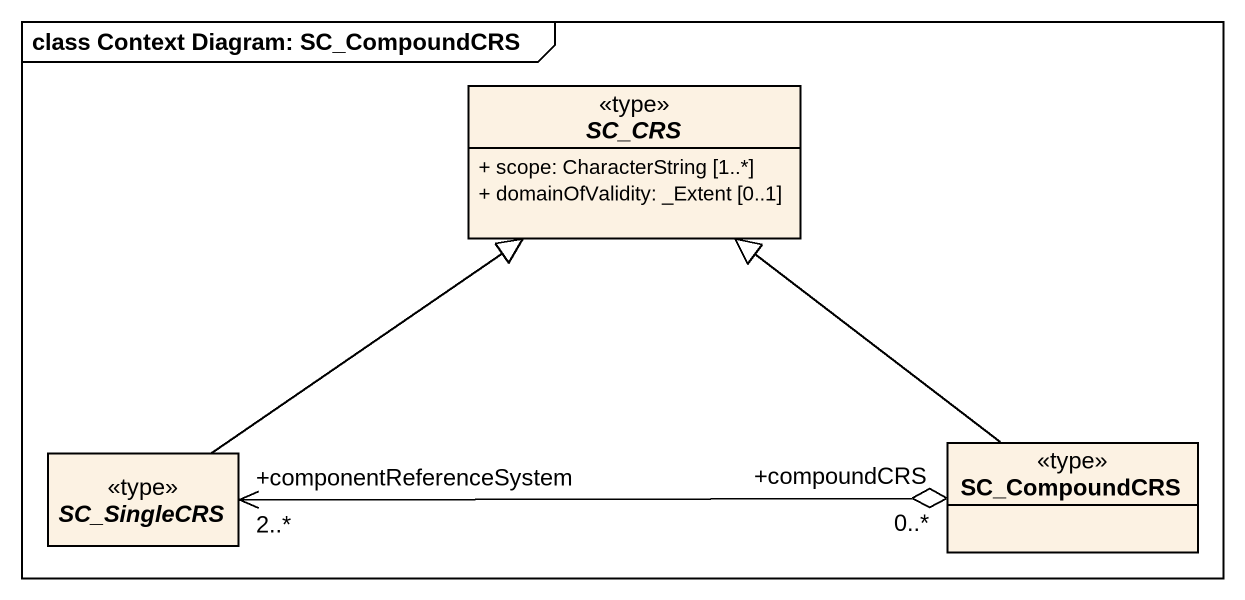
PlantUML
@startuml
mainframe class Context Diagram: SC_CompoundCRS
hide circle
hide empty members
skinparam classAttributeIconSize 0
abstract class SC_CRS <<type>> {
  + scope: CharacterString [1..*]
  + domainOfValidity: _Extent [0..1]
}
abstract class SC_SingleCRS <<type>>
class SC_CompoundCRS <<type>>
SC_SingleCRS -up-|> SC_CRS
SC_SingleCRS "+componentReferenceSystem\n2..*" <-right-o "+compoundCRS\n0..*" SC_CompoundCRS
SC_CompoundCRS -up-|> SC_CRS
@enduml
